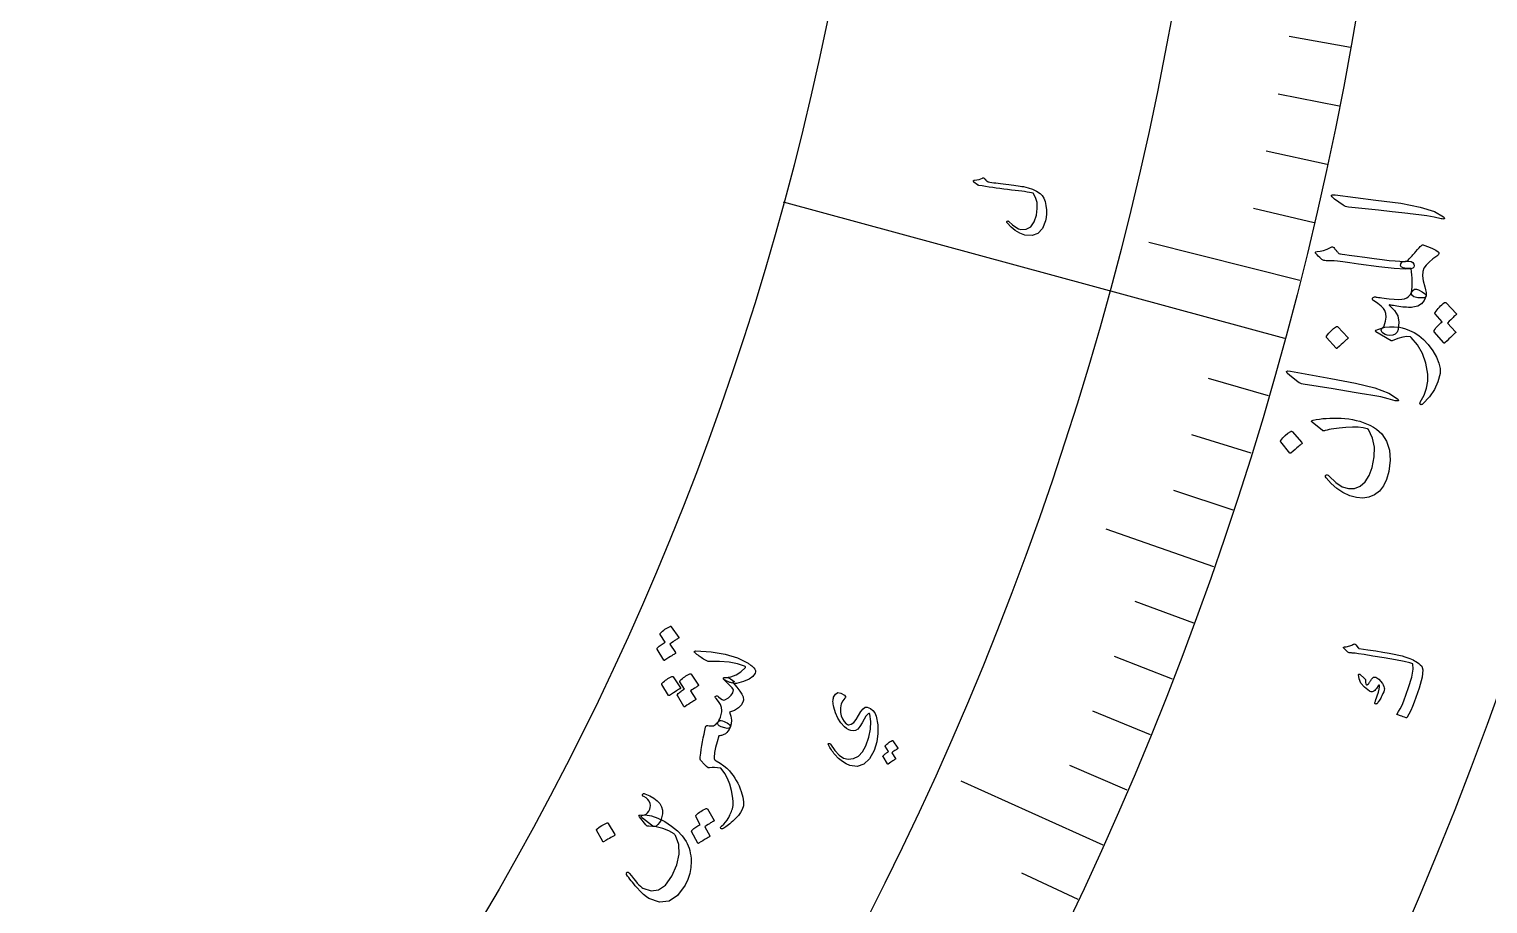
# Model space of a CAD drawing. Header units: millimetres. Extents: x -75 to 75, y -75 to 97.
# Drawn here: x 35.77 to 61.05, y -25.46 to -10.29 of the extents above; entities that cross this region are included whole.
import ezdxf

# ---------------------------------------------------------------- set-up
doc = ezdxf.new("R2010")
doc.units = ezdxf.units.MM
for name, color, linetype in [('ENGRAVE', 7, 'Continuous'), ('ENGRAVE_FINE', 8, 'Continuous'), ('TEXT', 5, 'Continuous')]:
    doc.layers.add(name, color=color, linetype=linetype)

msp = doc.modelspace()

# ---------------------------------------------------------------- linework, layer by layer
at = {"layer": 'ENGRAVE'}
for points in [[(57.5334, -15.6541), (48.8491, -13.2913)], [(57.7964, -14.6533), (55.1792, -13.9897)], [(56.307, -19.6129), (54.4371, -18.9616)], [(54.387, -24.4375), (51.9242, -23.3309)]]:
    msp.add_lwpolyline(points, dxfattribs=at)
for radius in [73.5, 73.5, 71.5312, 67.875, 67.875, 64.9875, 59.625, 59.625, 56.475, 50.625, 50.625]:
    msp.add_circle((0, 0), radius, dxfattribs=at)
at = {"layer": 'ENGRAVE_FINE'}
for points in [[(58.6726, -10.6144), (57.6099, -10.4221)], [(58.48, -11.6288), (57.4208, -11.4182)], [(58.2698, -12.6403), (57.2143, -12.4113)], [(58.0419, -13.6485), (56.9905, -13.4013)], [(57.2529, -16.6509), (56.2158, -16.3493)], [(56.9549, -17.6431), (55.9233, -17.3235)], [(56.6396, -18.6306), (55.6137, -18.2931)], [(55.9571, -20.5899), (54.9435, -20.2169)], [(55.5901, -21.5611), (54.5832, -21.1706)], [(55.206, -22.5264), (54.2061, -22.1183)], [(54.805, -23.4853), (53.8123, -23.0599)], [(53.9523, -25.3829), (52.975, -24.9231)]]:
    msp.add_lwpolyline(points, dxfattribs=at)
at = {"layer": 'TEXT'}
for points in [[(52.1476, -12.9438), (52.1432, -12.9398), (52.1406, -12.9352), (52.1395, -12.9302), (52.1401, -12.9248), (52.1423, -12.9198), (52.1462, -12.916), (52.1517, -12.9136), (52.1589, -12.9123), (52.2003, -12.9066), (52.2369, -12.8986), (52.2685, -12.8883), (52.2953, -12.8756), (52.3046, -12.8722), (52.3142, -12.873), (52.3242, -12.8779), (52.3343, -12.887), (52.339, -12.8923), (52.3435, -12.8974), (52.3479, -12.9023), (52.3521, -12.9068), (52.3561, -12.9111), (52.3597, -12.9151), (52.3629, -12.9188), (52.3658, -12.9222), (52.3711, -12.9281), (52.3779, -12.933), (52.3863, -12.937), (52.3963, -12.9401), (52.4251, -12.9452), (52.4567, -12.9503), (52.4911, -12.9554), (52.5281, -12.9606), (52.5679, -12.9659), (52.6103, -12.9713), (52.6554, -12.9771), (52.7031, -12.983), (52.751, -12.9882), (52.7958, -12.9935), (52.8378, -12.9987), (52.8767, -13.004), (52.9129, -13.0093), (52.9463, -13.0144), (52.9771, -13.0194), (53.0052, -13.0243), (53.0874, -13.0422), (53.1632, -13.0679), (53.2324, -13.1015), (53.2951, -13.1428), (53.3296, -13.1766), (53.3578, -13.2227), (53.3796, -13.2811), (53.3951, -13.3518), (53.4037, -13.4265), (53.4057, -13.4952), (53.4011, -13.5578), (53.3899, -13.6144), (53.335, -13.7492), (53.2569, -13.8356), (53.1558, -13.8735), (53.0318, -13.863), (52.9453, -13.8328), (52.8648, -13.787), (52.7903, -13.7259), (52.7217, -13.6495), (52.7179, -13.644), (52.7161, -13.6389), (52.7162, -13.634), (52.7181, -13.6294), (52.7214, -13.6248), (52.725, -13.6216), (52.7288, -13.6197), (52.733, -13.6193), (52.7389, -13.6197), (52.7443, -13.6213), (52.7491, -13.6241), (52.7535, -13.628), (52.817, -13.6845), (52.8727, -13.7266), (52.9205, -13.7542), (52.9605, -13.7673), (53.0552, -13.7627), (53.1318, -13.7192), (53.19, -13.6368), (53.2298, -13.5157), (53.2459, -13.4014), (53.2418, -13.2999), (53.2175, -13.2113), (53.1731, -13.1355), (53.1441, -13.1296), (53.11, -13.1236), (53.0708, -13.1172), (53.0266, -13.1106), (52.9772, -13.1038), (52.9225, -13.0968), (52.8625, -13.0897), (52.7972, -13.0825), (52.73, -13.0743), (52.6639, -13.0659), (52.5989, -13.0574), (52.5351, -13.0487), (52.4724, -13.0397), (52.411, -13.0303), (52.3507, -13.0206), (52.2916, -13.0105), (52.2341, -13.0031), (52.2278, -13.0012), (52.222, -12.9988), (52.2169, -12.9959), (52.2123, -12.9925)], [(58.3995, -13.2398), (58.3535, -13.2018), (58.3401, -13.1766), (58.3591, -13.1642), (58.4107, -13.1645), (59.1131, -13.2557), (59.5442, -13.3121), (59.8836, -13.3789), (60.1313, -13.4567), (60.2873, -13.5457), (60.2989, -13.5582), (60.3044, -13.5682), (60.3038, -13.5757), (60.2972, -13.5807), (60.2878, -13.5838), (60.2763, -13.5849), (60.2626, -13.5841), (60.2469, -13.5813), (60.1252, -13.5538), (59.9949, -13.5304), (59.856, -13.5109), (59.7084, -13.4953), (59.67, -13.4905), (59.5661, -13.4785), (59.3966, -13.4595), (59.1617, -13.4331), (58.6397, -13.3783), (58.6124, -13.3735), (58.5878, -13.3665), (58.5659, -13.3571), (58.5468, -13.3455)], [(58.7427, -14.2232), (58.9232, -14.2484), (59.0839, -14.2698), (59.2248, -14.2874), (59.3458, -14.3013), (59.4468, -14.3115), (59.5277, -14.3178), (59.5883, -14.3203), (59.6288, -14.3191), (59.6814, -14.3158), (59.7227, -14.3224), (59.7528, -14.3389), (59.7716, -14.3653), (59.7786, -14.3939), (59.7733, -14.417), (59.7555, -14.4344), (59.7255, -14.4463), (59.6197, -14.4542), (59.432, -14.444), (59.1624, -14.4155), (58.8111, -14.3685), (58.6605, -14.3454), (58.5402, -14.3278), (58.4499, -14.3158), (58.3899, -14.3092), (58.2538, -14.3078), (58.2302, -14.3062), (58.2093, -14.3019), (58.1914, -14.2952), (58.1762, -14.2858), (58.1418, -14.2526), (58.1151, -14.2267), (58.0963, -14.2082), (58.0854, -14.197), (58.0703, -14.176), (58.0668, -14.1607), (58.0749, -14.1511), (58.0945, -14.1472), (58.1482, -14.1445), (58.2065, -14.1317), (58.2694, -14.1088), (58.337, -14.0756), (58.3503, -14.0698), (58.3624, -14.0687), (58.3733, -14.0724), (58.3831, -14.081), (58.3944, -14.0936), (58.405, -14.1055), (58.4148, -14.1166), (58.4238, -14.1271), (58.4321, -14.1368), (58.4397, -14.1458), (58.4465, -14.1541), (58.4525, -14.1616), (58.4631, -14.1729), (58.4743, -14.1815), (58.4863, -14.1873), (58.4989, -14.1903), (58.5272, -14.1934), (58.5773, -14.1999), (58.6491, -14.2098), (58.7427, -14.2232)], [(59.5428, -14.3932), (59.5479, -14.3597), (59.5626, -14.3358), (59.5867, -14.3216), (59.6204, -14.3171), (59.6369, -14.3153), (59.6543, -14.3082), (59.6727, -14.2958), (59.6919, -14.2779), (59.7025, -14.2664), (59.7144, -14.2537), (59.7274, -14.2397), (59.7417, -14.2246), (59.7568, -14.2081), (59.7724, -14.1903), (59.7885, -14.1712), (59.8051, -14.1506), (59.8361, -14.1123), (59.8618, -14.0824), (59.8822, -14.0609), (59.8973, -14.0477), (59.9098, -14.0393), (59.9218, -14.0349), (59.9332, -14.0344), (59.944, -14.0378), (60.025, -14.0693), (60.0938, -14.099), (60.1504, -14.127), (60.1949, -14.1533), (60.2001, -14.1586), (60.2031, -14.1657), (60.2038, -14.1744), (60.2023, -14.1849), (60.1987, -14.1977), (60.1947, -14.2077), (60.1901, -14.2151), (60.1852, -14.2197), (60.1026, -14.2755), (60.0354, -14.3303), (59.9834, -14.3842), (59.9468, -14.4372), (59.9276, -14.4952), (59.9239, -14.5688), (59.9354, -14.6581), (59.9622, -14.7633), (59.9756, -14.8142), (59.9835, -14.8574), (59.9858, -14.893), (59.9826, -14.9208), (59.977, -14.9333), (59.9675, -14.9425), (59.954, -14.9485), (59.9364, -14.9512), (59.8398, -14.9513), (59.7733, -14.9359), (59.7371, -14.9048), (59.7311, -14.8582), (59.7372, -14.8115), (59.7413, -14.7632), (59.7436, -14.7133), (59.744, -14.6619), (59.7423, -14.609), (59.7383, -14.5549), (59.732, -14.4995), (59.7233, -14.4428), (59.644, -14.441), (59.5874, -14.4322), (59.5537, -14.4162), (59.5428, -14.3932)], [(59.0565, -14.9559), (59.0645, -14.9448), (59.0759, -14.9379), (59.0907, -14.9352), (59.1089, -14.9367), (59.1215, -14.9381), (59.1388, -14.9402), (59.1611, -14.9429), (59.1881, -14.9463), (59.2199, -14.9504), (59.2561, -14.955), (59.2968, -14.9602), (59.342, -14.9659), (59.4286, -14.9759), (59.5019, -14.9795), (59.562, -14.9768), (59.6088, -14.9677), (59.6476, -14.9519), (59.681, -14.9284), (59.7088, -14.8972), (59.7311, -14.8582), (59.7538, -14.8223), (59.7819, -14.803), (59.8155, -14.8004), (59.8547, -14.8144), (59.9141, -14.847), (59.9553, -14.8751), (59.9784, -14.8988), (59.9833, -14.918), (59.9522, -14.998), (59.9039, -15.0575), (59.8384, -15.0965), (59.7557, -15.1151), (59.7309, -15.1161), (59.7045, -15.1166), (59.6766, -15.1166), (59.6471, -15.1159), (59.6161, -15.1143), (59.5833, -15.1113), (59.5489, -15.1069), (59.5127, -15.1012), (59.4777, -15.0952), (59.4465, -15.09), (59.4192, -15.0856), (59.3958, -15.0819), (59.3767, -15.079), (59.3623, -15.0768), (59.3525, -15.0751), (59.3473, -15.0741), (59.3449, -15.0737), (59.3433, -15.0738), (59.3425, -15.0745), (59.3425, -15.0758), (59.3434, -15.0777), (59.3454, -15.0803), (59.3486, -15.0835), (59.3529, -15.0874), (59.4391, -15.1693), (59.4925, -15.265), (59.5128, -15.3744), (59.5001, -15.4974), (59.4812, -15.5462), (59.4509, -15.5801), (59.4093, -15.599), (59.3564, -15.603), (59.311, -15.5966), (59.2738, -15.5857), (59.2449, -15.5703), (59.2243, -15.5504), (59.2118, -15.5293), (59.2073, -15.5103), (59.2108, -15.4933), (59.2223, -15.4785), (59.2358, -15.4666), (59.2461, -15.4557), (59.2532, -15.4459), (59.257, -15.437), (59.2807, -15.3572), (59.2902, -15.2859), (59.2855, -15.2232), (59.2666, -15.1692), (59.2439, -15.1347), (59.204, -15.0947), (59.1468, -15.0492), (59.0725, -14.9984), (59.0608, -14.9897), (59.0542, -14.9797), (59.0528, -14.9684), (59.0565, -14.9559)], [(60.1394, -15.2301), (60.1368, -15.2257), (60.136, -15.2203), (60.1369, -15.2137), (60.1396, -15.2061), (60.1569, -15.1809), (60.175, -15.1568), (60.194, -15.1339), (60.2137, -15.1121), (60.2345, -15.0912), (60.2566, -15.0713), (60.2799, -15.0522), (60.3045, -15.034), (60.3113, -15.031), (60.3179, -15.0306), (60.3243, -15.0327), (60.3303, -15.0374), (60.5085, -15.2268), (60.5103, -15.2313), (60.5089, -15.2368), (60.5043, -15.2434), (60.4964, -15.251), (60.4897, -15.2559), (60.4801, -15.2643), (60.4676, -15.276), (60.4521, -15.2912), (60.4336, -15.3099), (60.4116, -15.3323), (60.3864, -15.3584), (60.3577, -15.3881), (60.4947, -15.5381), (60.4984, -15.5444), (60.498, -15.5511), (60.4934, -15.5582), (60.4846, -15.5658), (60.4769, -15.5723), (60.4653, -15.5828), (60.4497, -15.5971), (60.4302, -15.6154), (60.4065, -15.6378), (60.3787, -15.6649), (60.3467, -15.6965), (60.3105, -15.7327), (60.3051, -15.736), (60.3005, -15.7369), (60.2964, -15.7352), (60.293, -15.7311), (60.1256, -15.5397), (60.123, -15.5353), (60.1222, -15.5298), (60.1232, -15.5232), (60.1259, -15.5156), (60.1395, -15.4939), (60.1543, -15.4732), (60.17, -15.4536), (60.1868, -15.4349), (60.2044, -15.4172), (60.2227, -15.4004), (60.2417, -15.3845), (60.2614, -15.3696)], [(58.26, -15.6371), (58.2575, -15.6328), (58.2567, -15.6274), (58.2576, -15.6211), (58.2603, -15.6137), (58.2965, -15.5664), (58.3366, -15.5233), (58.3808, -15.4846), (58.429, -15.4502), (58.4357, -15.4474), (58.4418, -15.447), (58.4472, -15.449), (58.452, -15.4534), (58.6291, -15.6388), (58.6329, -15.645), (58.6324, -15.6515), (58.6278, -15.6584), (58.619, -15.6656), (58.6114, -15.6718), (58.5997, -15.6818), (58.5841, -15.6955), (58.5646, -15.713), (58.5409, -15.7345), (58.5131, -15.7603), (58.4811, -15.7906), (58.4449, -15.8252), (58.4392, -15.8296), (58.4343, -15.8312), (58.4301, -15.83), (58.4267, -15.8262)], [(59.9297, -16.7877), (59.9215, -16.7949), (59.9136, -16.7999), (59.9059, -16.8027), (59.8984, -16.8032), (59.8927, -16.8022), (59.8875, -16.7994), (59.8828, -16.7949), (59.8786, -16.7886), (59.8767, -16.7827), (59.8769, -16.7759), (59.8793, -16.7683), (59.8837, -16.7596), (59.9493, -16.6363), (59.9928, -16.5147), (60.0143, -16.3949), (60.0137, -16.2772), (59.9792, -16.0863), (59.9192, -15.9158), (59.8336, -15.7658), (59.7227, -15.6363), (59.7204, -15.6343), (59.7184, -15.6325), (59.7168, -15.6311), (59.7154, -15.6299), (59.7142, -15.6289), (59.7129, -15.6281), (59.7116, -15.6275), (59.7102, -15.627), (59.6518, -15.6213), (59.5797, -15.631), (59.4938, -15.6561), (59.3942, -15.6965), (59.3884, -15.6974), (59.3836, -15.6974), (59.3797, -15.6966), (59.3768, -15.6949), (59.1141, -15.5393), (59.1058, -15.5276), (59.117, -15.5141), (59.1477, -15.4985), (59.1979, -15.481), (59.2717, -15.4626), (59.3502, -15.4531), (59.4334, -15.4526), (59.5214, -15.4611), (59.5698, -15.4709), (59.6285, -15.4897), (59.6975, -15.5175), (59.7768, -15.5544), (59.8592, -15.605), (59.9403, -15.6745), (60.0202, -15.763), (60.0987, -15.8706), (60.1641, -15.9818), (60.2071, -16.0847), (60.2277, -16.1791), (60.2258, -16.2649), (60.1898, -16.4079), (60.1284, -16.5429), (60.0417, -16.6695), (59.9297, -16.7877)], [(57.6215, -16.296), (57.5776, -16.2556), (57.5654, -16.2297), (57.5851, -16.2183), (57.6366, -16.2213), (58.3333, -16.3494), (58.7607, -16.4284), (59.0962, -16.513), (59.3395, -16.6038), (59.4906, -16.7009), (59.5015, -16.7139), (59.5065, -16.7242), (59.5055, -16.7316), (59.4986, -16.7363), (59.489, -16.7389), (59.4775, -16.7394), (59.4639, -16.7378), (59.4483, -16.7342), (59.3283, -16.7004), (59.1994, -16.6701), (59.0617, -16.6434), (58.9152, -16.62), (58.8771, -16.6132), (58.7739, -16.5958), (58.6057, -16.5678), (58.3724, -16.5291), (57.854, -16.4469), (57.827, -16.4407), (57.8028, -16.4323), (57.7815, -16.4219), (57.763, -16.4093)], [(58.0276, -17.0694), (58.081, -17.0603), (58.1362, -17.0524), (58.1932, -17.0458), (58.2522, -17.0404), (58.3133, -17.0367), (58.3767, -17.0351), (58.4425, -17.0357), (58.5107, -17.0384), (58.578, -17.0433), (58.6438, -17.051), (58.7083, -17.0617), (58.7713, -17.0754), (58.8331, -17.092), (58.8938, -17.1117), (58.9534, -17.1345), (59.0119, -17.1603), (59.0719, -17.1925), (59.1257, -17.2281), (59.1731, -17.2671), (59.2143, -17.3097), (59.2986, -17.4386), (59.3471, -17.5902), (59.3596, -17.7645), (59.3358, -17.9613), (59.298, -18.0975), (59.244, -18.2104), (59.1741, -18.3), (59.0881, -18.3663), (58.9917, -18.406), (58.8884, -18.4218), (58.7782, -18.4137), (58.6611, -18.3817), (58.5434, -18.3277), (58.4359, -18.2577), (58.3387, -18.1718), (58.2516, -18.0702), (58.2425, -18.0556), (58.2389, -18.043), (58.2406, -18.0325), (58.2478, -18.0241), (58.2592, -18.0176), (58.272, -18.0188), (58.2863, -18.0275), (58.3019, -18.0438), (58.4172, -18.1539), (58.5296, -18.2258), (58.6392, -18.2592), (58.7462, -18.2539), (58.8432, -18.2134), (58.9263, -18.1393), (58.9955, -18.0315), (59.0506, -17.8901), (59.0863, -17.7099), (59.0871, -17.5403), (59.0532, -17.3815), (58.9846, -17.2336), (58.9817, -17.2301), (58.9768, -17.2268), (58.9701, -17.2237), (58.9613, -17.2208), (58.8909, -17.2045), (58.806, -17.1956), (58.7065, -17.194), (58.5925, -17.1997), (58.5345, -17.2047), (58.4803, -17.2101), (58.43, -17.2158), (58.3834, -17.2218), (58.3409, -17.2284), (58.3024, -17.2359), (58.2679, -17.2441), (58.2376, -17.2532), (58.222, -17.2571), (58.2084, -17.2579), (58.1969, -17.2556), (58.1874, -17.2502), (58.0073, -17.1079), (57.9977, -17.0967), (57.9978, -17.0866), (58.0078, -17.0775), (58.0276, -17.0694)], [(57.4639, -17.4477), (57.4614, -17.4433), (57.4608, -17.4379), (57.462, -17.4317), (57.4649, -17.4244), (57.5025, -17.3785), (57.544, -17.337), (57.5893, -17.3), (57.6385, -17.2673), (57.6453, -17.2648), (57.6514, -17.2646), (57.6568, -17.2667), (57.6614, -17.2712), (57.8326, -17.4618), (57.8362, -17.468), (57.8355, -17.4745), (57.8307, -17.4812), (57.8216, -17.4881), (57.8138, -17.4941), (57.8019, -17.5036), (57.7859, -17.5168), (57.7658, -17.5335), (57.7415, -17.554), (57.7129, -17.5789), (57.6799, -17.6079), (57.6427, -17.6411), (57.6369, -17.6453), (57.6319, -17.6467), (57.6278, -17.6455), (57.6245, -17.6415)], [(46.7112, -20.7851), (46.7096, -20.781), (46.7096, -20.7762), (46.7113, -20.7709), (46.7146, -20.7649), (46.7331, -20.7464), (46.7521, -20.729), (46.7717, -20.7127), (46.7918, -20.6975), (46.8127, -20.6832), (46.8345, -20.6699), (46.8573, -20.6575), (46.8811, -20.6461), (46.8875, -20.6446), (46.8933, -20.6453), (46.8984, -20.6481), (46.903, -20.653), (47.0314, -20.8403), (47.0324, -20.8443), (47.0304, -20.8487), (47.0255, -20.8535), (47.0177, -20.8587), (47.0112, -20.8618), (47.0017, -20.8673), (46.9892, -20.8752), (46.9738, -20.8856), (46.9551, -20.8984), (46.9331, -20.9138), (46.9076, -20.9317), (46.8787, -20.9522), (46.9768, -21.0999), (46.9792, -21.1058), (46.9779, -21.1114), (46.9729, -21.1166), (46.9642, -21.1216), (46.9567, -21.1259), (46.9452, -21.1329), (46.9297, -21.1425), (46.9103, -21.1548), (46.8867, -21.17), (46.8589, -21.1883), (46.8268, -21.2099), (46.7905, -21.2346), (46.7854, -21.2366), (46.7813, -21.2366), (46.778, -21.2346), (46.7756, -21.2306), (46.6568, -21.0432), (46.6552, -21.0391), (46.6553, -21.0343), (46.657, -21.029), (46.6604, -21.023), (46.6752, -21.0069), (46.6908, -20.9918), (46.7071, -20.9778), (46.7242, -20.9647), (46.7419, -20.9526), (46.7601, -20.9413), (46.7787, -20.931), (46.7978, -20.9215)], [(58.5761, -21.0015), (58.5984, -20.9986), (58.6198, -20.9948), (58.6404, -20.9903), (58.6602, -20.9849), (58.6792, -20.9787), (58.6974, -20.9715), (58.7149, -20.9632), (58.7316, -20.954), (58.7401, -20.9512), (58.7485, -20.9523), (58.7568, -20.9571), (58.7649, -20.9659), (58.8065, -21.0158), (58.8111, -21.0209), (58.8151, -21.0248), (58.8186, -21.0275), (58.8215, -21.029), (58.974, -21.0513), (59.1114, -21.0724), (59.2339, -21.0921), (59.3413, -21.1105), (59.4336, -21.1279), (59.5105, -21.1441), (59.5721, -21.1594), (59.6184, -21.1736), (59.7044, -21.2041), (59.7312, -21.2154), (59.7575, -21.2279), (59.7835, -21.2419), (59.8092, -21.2572), (59.8344, -21.2739), (59.8592, -21.2923), (59.8835, -21.3123), (59.9075, -21.3338), (59.9301, -21.4017), (59.9163, -21.5288), (59.8659, -21.7149), (59.7781, -21.9598), (59.7474, -22.035), (59.717, -22.1039), (59.6869, -22.1664), (59.6571, -22.2225), (59.6528, -22.227), (59.648, -22.2296), (59.6426, -22.2302), (59.6368, -22.2289), (59.6095, -22.2206), (59.5847, -22.2127), (59.5624, -22.2055), (59.5426, -22.1988), (59.5252, -22.1926), (59.5098, -22.1868), (59.4965, -22.1815), (59.4854, -22.1765), (59.4792, -22.1733), (59.4765, -22.1697), (59.4771, -22.1656), (59.4812, -22.161), (59.5087, -22.1247), (59.5374, -22.0753), (59.5671, -22.0128), (59.5978, -21.9373), (59.6813, -21.7087), (59.7353, -21.5257), (59.7601, -21.3887), (59.7562, -21.2977), (59.7027, -21.2788), (59.6018, -21.2551), (59.4534, -21.2264), (59.2576, -21.1928), (59.0611, -21.1603), (58.9123, -21.1362), (58.8111, -21.1205), (58.7576, -21.1134), (58.7428, -21.1119), (58.729, -21.1104), (58.7161, -21.1091), (58.7042, -21.1079), (58.6933, -21.1068), (58.6837, -21.1058), (58.6751, -21.1051), (58.6678, -21.1045), (58.6521, -21.1023), (58.6381, -21.0977), (58.6256, -21.0908), (58.6147, -21.0815), (58.5598, -21.0248), (58.5563, -21.0205), (58.5544, -21.0166), (58.5541, -21.0129), (58.5554, -21.0096), (58.5592, -21.0064), (58.5639, -21.0039), (58.5695, -21.0023), (58.5761, -21.0015)], [(47.3258, -21.0723), (47.5934, -21.0875), (47.834, -21.128), (48.0476, -21.1942), (48.234, -21.2865), (48.2463, -21.2938), (48.2587, -21.302), (48.2713, -21.3111), (48.2839, -21.3211), (48.2965, -21.3318), (48.3087, -21.3429), (48.3206, -21.3544), (48.3321, -21.3662), (48.3508, -21.3899), (48.3615, -21.4128), (48.3641, -21.435), (48.3588, -21.4565), (48.3186, -21.5124), (48.2512, -21.5607), (48.1565, -21.6012), (48.0346, -21.6338), (48.0167, -21.6373), (47.9955, -21.6372), (47.971, -21.6335), (47.9433, -21.6262), (47.9302, -21.6216), (47.9172, -21.6169), (47.9045, -21.6121), (47.892, -21.6073), (47.8797, -21.6022), (47.8678, -21.5967), (47.8562, -21.5909), (47.845, -21.5847), (47.8262, -21.5724), (47.8139, -21.5609), (47.8083, -21.5503), (47.8091, -21.5406), (47.8127, -21.5365), (47.8194, -21.5334), (47.829, -21.5313), (47.8417, -21.5302), (47.9363, -21.5201), (48.0254, -21.4885), (48.1091, -21.4354), (48.1872, -21.3608), (48.1894, -21.3544), (48.1872, -21.3482), (48.1809, -21.3423), (48.1702, -21.3365), (48.048, -21.2945), (47.9042, -21.2673), (47.7391, -21.2546), (47.5526, -21.2562), (47.5396, -21.2533), (47.52, -21.245), (47.4937, -21.2314), (47.4608, -21.2124), (47.4421, -21.2008), (47.4232, -21.1883), (47.4042, -21.175), (47.3852, -21.1607), (47.3661, -21.1459), (47.3473, -21.131), (47.3286, -21.1161), (47.3102, -21.1011), (47.3059, -21.0971), (47.3036, -21.0926), (47.3032, -21.0876), (47.3047, -21.0822), (47.3076, -21.0781), (47.3121, -21.0751), (47.3181, -21.0732), (47.3258, -21.0723)], [(47.0532, -21.6073), (47.0516, -21.6031), (47.0517, -21.5983), (47.0535, -21.593), (47.057, -21.5869), (47.0758, -21.5684), (47.0951, -21.551), (47.115, -21.5346), (47.1354, -21.5193), (47.1566, -21.5051), (47.1787, -21.4918), (47.2017, -21.4794), (47.2258, -21.468), (47.2322, -21.4666), (47.2379, -21.4673), (47.2431, -21.4702), (47.2476, -21.4752), (47.3731, -21.6653), (47.3741, -21.6694), (47.372, -21.6738), (47.367, -21.6787), (47.359, -21.6839), (47.3537, -21.6872), (47.3453, -21.6925), (47.334, -21.6997), (47.3197, -21.7088), (47.3025, -21.72), (47.2826, -21.7331), (47.2601, -21.7483), (47.2349, -21.7656), (47.327, -21.9054), (47.3283, -21.9109), (47.3262, -21.9162), (47.3207, -21.9213), (47.3117, -21.9262), (47.3041, -21.9305), (47.2925, -21.9375), (47.2768, -21.9471), (47.2572, -21.9594), (47.2333, -21.9745), (47.2051, -21.9929), (47.1726, -22.0145), (47.1358, -22.0392), (47.1307, -22.0412), (47.1265, -22.0411), (47.1233, -22.0391), (47.121, -22.0351), (47.0073, -21.846), (47.0057, -21.8418), (47.0059, -21.8371), (47.0077, -21.8317), (47.0111, -21.8257), (47.0245, -21.8126), (47.0382, -21.7998), (47.0523, -21.7874), (47.0667, -21.7753), (47.0816, -21.7637), (47.097, -21.7529), (47.1129, -21.7429), (47.1293, -21.7336)], [(58.8149, -21.4804), (58.8165, -21.4773), (58.8189, -21.475), (58.8219, -21.4734), (58.8257, -21.4725), (58.8287, -21.4729), (58.8317, -21.4738), (58.8348, -21.4751), (58.8379, -21.477), (58.9174, -21.5473), (58.9252, -21.5551), (58.9307, -21.5624), (58.9339, -21.5692), (58.9349, -21.5753), (58.9332, -21.5994), (58.9346, -21.6209), (58.9391, -21.6399), (58.9468, -21.6564), (58.9523, -21.6611), (58.9603, -21.6603), (58.9708, -21.6541), (58.9837, -21.6424), (58.9907, -21.6339), (58.9975, -21.625), (59.0043, -21.6158), (59.0109, -21.6061), (59.0175, -21.5959), (59.0241, -21.5851), (59.0306, -21.5736), (59.0371, -21.5615), (59.0717, -21.5242), (59.1148, -21.5239), (59.1665, -21.5607), (59.2266, -21.6347), (59.2425, -21.662), (59.2536, -21.687), (59.2598, -21.7098), (59.261, -21.7303), (59.258, -21.7511), (59.2498, -21.7785), (59.2364, -21.8125), (59.2179, -21.8529), (59.208, -21.8733), (59.1978, -21.8925), (59.1874, -21.9103), (59.1767, -21.9267), (59.1661, -21.9419), (59.1559, -21.9561), (59.1461, -21.9692), (59.1367, -21.9811), (59.1289, -21.9878), (59.1213, -21.9917), (59.1139, -21.9931), (59.1068, -21.9918), (59.1004, -21.9882), (59.0967, -21.9831), (59.0958, -21.9766), (59.0976, -21.9686), (59.105, -21.9437), (59.1137, -21.9157), (59.1239, -21.8845), (59.1355, -21.8501), (59.1571, -21.786), (59.1715, -21.735), (59.1788, -21.6972), (59.179, -21.6726), (59.178, -21.669), (59.1758, -21.6664), (59.1725, -21.665), (59.1681, -21.6646), (59.165, -21.6652), (59.1617, -21.6672), (59.1581, -21.6706), (59.1542, -21.6753), (59.1235, -21.7213), (59.1096, -21.7401), (59.0951, -21.7552), (59.08, -21.7667), (59.0642, -21.7744), (59.0471, -21.7796), (59.0312, -21.7805), (59.0163, -21.7771), (59.0025, -21.7694), (58.9154, -21.7014), (58.8551, -21.6305), (58.8216, -21.5569), (58.8149, -21.4804)], [(46.741, -21.6535), (46.7394, -21.6493), (46.7395, -21.6445), (46.7413, -21.6392), (46.7448, -21.6332), (46.7636, -21.6148), (46.7829, -21.5976), (46.8028, -21.5814), (46.8232, -21.5663), (46.8444, -21.5522), (46.8665, -21.5391), (46.8896, -21.5269), (46.9136, -21.5157), (46.9213, -21.5137), (46.9277, -21.5139), (46.9327, -21.5162), (46.9365, -21.5207), (47.0616, -21.7106), (47.0629, -21.7161), (47.0608, -21.7214), (47.0553, -21.7264), (47.0464, -21.7313), (47.0389, -21.7356), (47.0273, -21.7425), (47.0117, -21.7521), (46.992, -21.7642), (46.9682, -21.7793), (46.9402, -21.7976), (46.9078, -21.819), (46.8711, -21.8435), (46.8656, -21.8465), (46.8611, -21.8471), (46.8576, -21.8455), (46.8552, -21.8417)], [(47.8213, -21.5322), (47.8565, -21.5313), (47.8932, -21.5394), (47.9315, -21.5566), (47.9712, -21.5829), (47.9863, -21.5951), (47.9939, -21.6036), (47.9942, -21.6084), (47.987, -21.6096), (47.9752, -21.6097), (47.9692, -21.6121), (47.9692, -21.6168), (47.9751, -21.6238), (48.0406, -21.7006), (48.0908, -21.7671), (48.1258, -21.8234), (48.1456, -21.8693), (48.151, -21.8877), (48.1534, -21.9059), (48.1528, -21.9237), (48.1491, -21.9413), (48.1168, -22.0056), (48.0665, -22.0592), (47.9984, -22.1021), (47.9125, -22.1342), (47.9354, -22.2045), (47.9444, -22.2723), (47.9394, -22.3377), (47.9204, -22.4004), (47.9047, -22.4127), (47.8738, -22.4147), (47.8277, -22.4063), (47.7665, -22.3877), (47.7326, -22.3713), (47.7125, -22.3518), (47.706, -22.3293), (47.7133, -22.3036), (47.7286, -22.2751), (47.7419, -22.2476), (47.7531, -22.2211), (47.7623, -22.1955), (47.7695, -22.1711), (47.7748, -22.1482), (47.7782, -22.1267), (47.7797, -22.1066), (47.7731, -22.0512), (47.7543, -21.998), (47.7233, -21.9469), (47.6801, -21.898), (47.6677, -21.8846), (47.6622, -21.873), (47.6636, -21.8631), (47.6718, -21.855), (47.684, -21.8494), (47.6961, -21.8494), (47.7081, -21.8549), (47.7199, -21.8659), (47.7528, -21.8971), (47.7819, -21.9167), (47.8072, -21.9248), (47.8287, -21.9213), (47.8918, -21.8826), (47.938, -21.8409), (47.9674, -21.7964), (47.9798, -21.7491), (47.9791, -21.7456), (47.9772, -21.7409), (47.9741, -21.735), (47.9699, -21.7278), (47.9578, -21.7134), (47.9275, -21.6813), (47.879, -21.6316), (47.8124, -21.5644), (47.8098, -21.5611), (47.8081, -21.5569), (47.8072, -21.5516), (47.8071, -21.5453), (47.8086, -21.5406), (47.8115, -21.5368), (47.8158, -21.534), (47.8213, -21.5322)], [(49.9123, -21.8921), (49.8735, -21.9347), (49.8483, -21.9902), (49.8365, -22.0586), (49.838, -22.1399), (49.849, -22.196), (49.8689, -22.2475), (49.8978, -22.2946), (49.9356, -22.3371), (49.9441, -22.3434), (49.9538, -22.348), (49.9649, -22.3509), (49.9771, -22.352), (50.0212, -22.3421), (50.0645, -22.312), (50.1072, -22.2615), (50.149, -22.1906), (50.1894, -22.1203), (50.2273, -22.0729), (50.2626, -22.0485), (50.2955, -22.0471), (50.3527, -22.0705), (50.3982, -22.1038), (50.4319, -22.1471), (50.4538, -22.2004), (50.4812, -22.3515), (50.484, -22.5013), (50.4623, -22.6496), (50.4162, -22.7961), (50.3369, -22.9432), (50.24, -23.0359), (50.1259, -23.0743), (49.9947, -23.0585), (49.9311, -23.0317), (49.8672, -22.9913), (49.8031, -22.9372), (49.7387, -22.8695), (49.7218, -22.8485), (49.7058, -22.8275), (49.6907, -22.8067), (49.6765, -22.7859), (49.6631, -22.765), (49.6505, -22.744), (49.6387, -22.7227), (49.6277, -22.7012), (49.6239, -22.6906), (49.624, -22.6828), (49.628, -22.6776), (49.6359, -22.6752), (49.6441, -22.6756), (49.6513, -22.6781), (49.6576, -22.6827), (49.6629, -22.6894), (49.7359, -22.7994), (49.8107, -22.8792), (49.8872, -22.9286), (49.9656, -22.9476), (50.0623, -22.9368), (50.1465, -22.8944), (50.2179, -22.8202), (50.2766, -22.7143), (50.329, -22.5683), (50.3571, -22.4284), (50.3609, -22.2947), (50.3407, -22.1674), (50.3379, -22.1591), (50.3334, -22.1544), (50.3274, -22.1535), (50.3197, -22.1563), (50.3004, -22.1728), (50.2758, -22.2053), (50.246, -22.2539), (50.2108, -22.3185), (50.1722, -22.3829), (50.1333, -22.4279), (50.0943, -22.4534), (50.0552, -22.4595), (50.0154, -22.4526), (49.9769, -22.4383), (49.9397, -22.4167), (49.9036, -22.3877), (49.8388, -22.3173), (49.7862, -22.2365), (49.7458, -22.1454), (49.7176, -22.044), (49.7118, -22.0178), (49.7077, -21.9931), (49.7053, -21.9698), (49.7045, -21.9479), (49.7053, -21.9276), (49.7074, -21.9088), (49.711, -21.8915), (49.7159, -21.8758), (49.7473, -21.8195), (49.7889, -21.7948), (49.841, -21.8017), (49.9035, -21.8403), (49.9183, -21.8553), (49.9247, -21.8689), (49.9227, -21.8812), (49.9123, -21.8921)], [(47.9226, -22.3958), (47.904, -22.4315), (47.8839, -22.4619), (47.8625, -22.487), (47.8396, -22.5069), (47.828, -22.5151), (47.8156, -22.5221), (47.8024, -22.5278), (47.7884, -22.5323), (47.7737, -22.5359), (47.7585, -22.539), (47.7428, -22.5418), (47.7266, -22.5441), (47.6952, -22.6475), (47.6709, -22.7443), (47.6538, -22.8347), (47.6437, -22.9187), (47.6449, -22.9379), (47.6513, -22.9543), (47.6629, -22.9679), (47.6797, -22.9787), (47.7503, -23.0198), (47.812, -23.0624), (47.865, -23.1065), (47.9091, -23.1522), (47.9415, -23.1919), (47.9721, -23.2332), (48.001, -23.276), (48.028, -23.3203), (48.0531, -23.366), (48.0761, -23.4131), (48.097, -23.4616), (48.1158, -23.5114), (48.1433, -23.6042), (48.1552, -23.6863), (48.1515, -23.7575), (48.1321, -23.8178), (48.1025, -23.8701), (48.0655, -23.922), (48.0213, -23.9734), (47.9696, -24.0245), (47.9423, -24.0484), (47.9167, -24.0699), (47.8928, -24.089), (47.8706, -24.1056), (47.8503, -24.1201), (47.8318, -24.1326), (47.8152, -24.1431), (47.8005, -24.1516), (47.7895, -24.1557), (47.7796, -24.1563), (47.7707, -24.1535), (47.7629, -24.1472), (47.758, -24.1389), (47.7579, -24.1302), (47.7628, -24.121), (47.7724, -24.1113), (47.8113, -24.0741), (47.8437, -24.039), (47.8696, -24.0061), (47.8891, -23.9754), (47.8983, -23.9591), (47.9075, -23.9415), (47.9166, -23.9226), (47.9256, -23.9023), (47.9346, -23.8808), (47.9435, -23.8579), (47.9523, -23.8338), (47.961, -23.8083), (47.9724, -23.751), (47.9741, -23.6788), (47.966, -23.5918), (47.9481, -23.49), (47.9195, -23.3844), (47.8794, -23.2861), (47.828, -23.195), (47.7652, -23.1112), (47.7626, -23.1078), (47.7595, -23.1056), (47.7557, -23.1045), (47.7515, -23.1046), (47.7006, -23.096), (47.6529, -23.0925), (47.6084, -23.0941), (47.567, -23.1007), (47.5441, -23.097), (47.5116, -23.0752), (47.4696, -23.0353), (47.418, -22.9772), (47.4092, -22.9632), (47.4037, -22.9484), (47.4015, -22.9326), (47.4025, -22.9159), (47.4127, -22.8463), (47.4232, -22.7779), (47.434, -22.7109), (47.4452, -22.6451), (47.4571, -22.5804), (47.4699, -22.5165), (47.4836, -22.4534), (47.4982, -22.3912), (47.5031, -22.377), (47.5107, -22.3676), (47.521, -22.3629), (47.5339, -22.363), (47.5602, -22.3698), (47.5853, -22.3731), (47.6092, -22.3731), (47.6319, -22.3697), (47.6528, -22.361), (47.6737, -22.3463), (47.6946, -22.3257), (47.7155, -22.299), (47.7285, -22.2871), (47.7457, -22.2807), (47.767, -22.2797), (47.7925, -22.2842), (47.8193, -22.2928), (47.8447, -22.3043), (47.8688, -22.3187), (47.8916, -22.3361), (47.9092, -22.3535), (47.9203, -22.3692), (47.9247, -22.3833), (47.9226, -22.3958)], [(50.612, -22.7244), (50.6109, -22.7215), (50.611, -22.7183), (50.6122, -22.7146), (50.6145, -22.7104), (50.6271, -22.6976), (50.6401, -22.6854), (50.6534, -22.674), (50.6671, -22.6634), (50.6813, -22.6534), (50.6962, -22.6441), (50.7116, -22.6354), (50.7277, -22.6274), (50.732, -22.6263), (50.7359, -22.6267), (50.7393, -22.6286), (50.7424, -22.632), (50.8261, -22.76), (50.8267, -22.7628), (50.8254, -22.7658), (50.822, -22.7692), (50.8167, -22.7728), (50.8123, -22.775), (50.8059, -22.7788), (50.7974, -22.7844), (50.7869, -22.7916), (50.7743, -22.8005), (50.7593, -22.8113), (50.742, -22.8238), (50.7224, -22.8381), (50.7865, -22.939), (50.7881, -22.943), (50.7871, -22.9468), (50.7837, -22.9505), (50.7778, -22.954), (50.7728, -22.957), (50.765, -22.9619), (50.7545, -22.9686), (50.7413, -22.9772), (50.7253, -22.9879), (50.7065, -23.0008), (50.6847, -23.0159), (50.6601, -23.0332), (50.6567, -23.0346), (50.6539, -23.0346), (50.6517, -23.0333), (50.6502, -23.0306), (50.5724, -22.9027), (50.5714, -22.8998), (50.5715, -22.8966), (50.5727, -22.8929), (50.575, -22.8887), (50.5852, -22.8775), (50.5958, -22.867), (50.6069, -22.8571), (50.6185, -22.848), (50.6305, -22.8395), (50.6429, -22.8316), (50.6555, -22.8243), (50.6684, -22.8176)], [(46.4058, -23.56), (46.4131, -23.5499), (46.4223, -23.5443), (46.4335, -23.5433), (46.4467, -23.5468), (46.5281, -23.5822), (46.5977, -23.6226), (46.6554, -23.6681), (46.7014, -23.7186), (46.7335, -23.7737), (46.75, -23.8331), (46.7507, -23.8967), (46.7357, -23.9644), (46.7191, -24.0088), (46.6977, -24.0479), (46.6716, -24.0816), (46.6406, -24.1101), (46.6248, -24.1172), (46.6059, -24.1164), (46.584, -24.1076), (46.5591, -24.0908), (46.4051, -23.9683), (46.3935, -23.959), (46.3857, -23.9505), (46.3817, -23.9429), (46.3816, -23.9363), (46.3848, -23.9307), (46.391, -23.9262), (46.4002, -23.923), (46.4124, -23.9209), (46.4404, -23.9137), (46.4663, -23.8995), (46.4901, -23.8781), (46.5119, -23.8496), (46.5289, -23.8171), (46.5385, -23.7836), (46.5408, -23.7492), (46.5356, -23.7139), (46.5215, -23.6785), (46.4982, -23.6473), (46.4656, -23.6203), (46.4238, -23.5974), (46.4117, -23.5895), (46.4046, -23.5806), (46.4027, -23.5708), (46.4058, -23.56)], [(46.7929, -24.0309), (46.9084, -24.1075), (47.008, -24.1904), (47.0914, -24.2795), (47.1586, -24.3749), (47.1779, -24.411), (47.1949, -24.4491), (47.2097, -24.4891), (47.2221, -24.5311), (47.2322, -24.5752), (47.2399, -24.6214), (47.2452, -24.6699), (47.2479, -24.7207), (47.2436, -24.8244), (47.2243, -24.9281), (47.1901, -25.0317), (47.1411, -25.1351), (47.0127, -25.3142), (46.8653, -25.4119), (46.6997, -25.4281), (46.5159, -25.3633), (46.4725, -25.3349), (46.4229, -25.2936), (46.3669, -25.2395), (46.3045, -25.1724), (46.2774, -25.1417), (46.2518, -25.1118), (46.2277, -25.0828), (46.2051, -25.0546), (46.184, -25.0272), (46.164, -25.0005), (46.1454, -24.9745), (46.1279, -24.9492), (46.1242, -24.9421), (46.1227, -24.9348), (46.1235, -24.9273), (46.1266, -24.9196), (46.1302, -24.9146), (46.1348, -24.911), (46.1406, -24.9087), (46.1474, -24.9077), (46.1538, -24.9079), (46.1604, -24.9104), (46.1672, -24.9151), (46.1743, -24.9222), (46.2132, -24.9732), (46.2493, -25.0191), (46.2825, -25.06), (46.3129, -25.0956), (46.3408, -25.126), (46.3665, -25.1508), (46.3899, -25.1701), (46.4111, -25.1838), (46.552, -25.2327), (46.6825, -25.2147), (46.8023, -25.1297), (46.9113, -24.9776), (47.0007, -24.7807), (47.0409, -24.5971), (47.0322, -24.4272), (46.9748, -24.2713), (46.9713, -24.2653), (46.9662, -24.2589), (46.9596, -24.252), (46.9513, -24.2447), (46.8588, -24.19), (46.7546, -24.1496), (46.6387, -24.1235), (46.5111, -24.1117), (46.4968, -24.1109), (46.4836, -24.1067), (46.4714, -24.0991), (46.4603, -24.0882), (46.3508, -23.946), (46.3431, -23.9347), (46.3411, -23.9261), (46.3449, -23.92), (46.3545, -23.9166), (46.4514, -23.9116), (46.5568, -23.9289), (46.6706, -23.9687), (46.7929, -24.0309)], [(47.3263, -23.9409), (47.3249, -23.9366), (47.3253, -23.9317), (47.3273, -23.9263), (47.3311, -23.9202), (47.3508, -23.9019), (47.3711, -23.8846), (47.3918, -23.8686), (47.413, -23.8536), (47.435, -23.8397), (47.4578, -23.8268), (47.4815, -23.8149), (47.5062, -23.8039), (47.5127, -23.8027), (47.5184, -23.8036), (47.5235, -23.8066), (47.5278, -23.8119), (47.6447, -24.0092), (47.6454, -24.0134), (47.6432, -24.0179), (47.6379, -24.0226), (47.6297, -24.0277), (47.623, -24.0306), (47.6131, -24.036), (47.6, -24.0437), (47.5838, -24.0537), (47.5642, -24.0663), (47.541, -24.0813), (47.5142, -24.0989), (47.4839, -24.1189), (47.5729, -24.2744), (47.5749, -24.2805), (47.5733, -24.2862), (47.5679, -24.2915), (47.5588, -24.2963), (47.551, -24.3005), (47.539, -24.3072), (47.5228, -24.3166), (47.5024, -24.3285), (47.4778, -24.3432), (47.4486, -24.3611), (47.4149, -24.3822), (47.3768, -24.4063), (47.3716, -24.4081), (47.3674, -24.408), (47.3642, -24.4058), (47.3621, -24.4016), (47.2548, -24.2045), (47.2535, -24.2002), (47.2538, -24.1954), (47.2559, -24.1899), (47.2597, -24.1839), (47.2756, -24.1679), (47.2923, -24.1529), (47.3096, -24.139), (47.3277, -24.1262), (47.3463, -24.1143), (47.3653, -24.1034), (47.3847, -24.0934), (47.4045, -24.0844)], [(45.6081, -24.1817), (45.6068, -24.1775), (45.6072, -24.1727), (45.6092, -24.1674), (45.613, -24.1617), (45.6534, -24.128), (45.6965, -24.0989), (45.7421, -24.0743), (45.7903, -24.0542), (45.7966, -24.0531), (45.8019, -24.0539), (45.8062, -24.0567), (45.8095, -24.0614), (45.9253, -24.2559), (45.9273, -24.2619), (45.9256, -24.2674), (45.9203, -24.2725), (45.9113, -24.2769), (45.9035, -24.2808), (45.8915, -24.2871), (45.8754, -24.2958), (45.8551, -24.307), (45.8305, -24.3208), (45.8015, -24.3376), (45.768, -24.3573), (45.73, -24.3799), (45.7243, -24.3826), (45.7198, -24.383), (45.7164, -24.3812), (45.7142, -24.3772)]]:
    msp.add_lwpolyline(points, close=True, dxfattribs=at)

doc.saveas('drawing.dxf')
